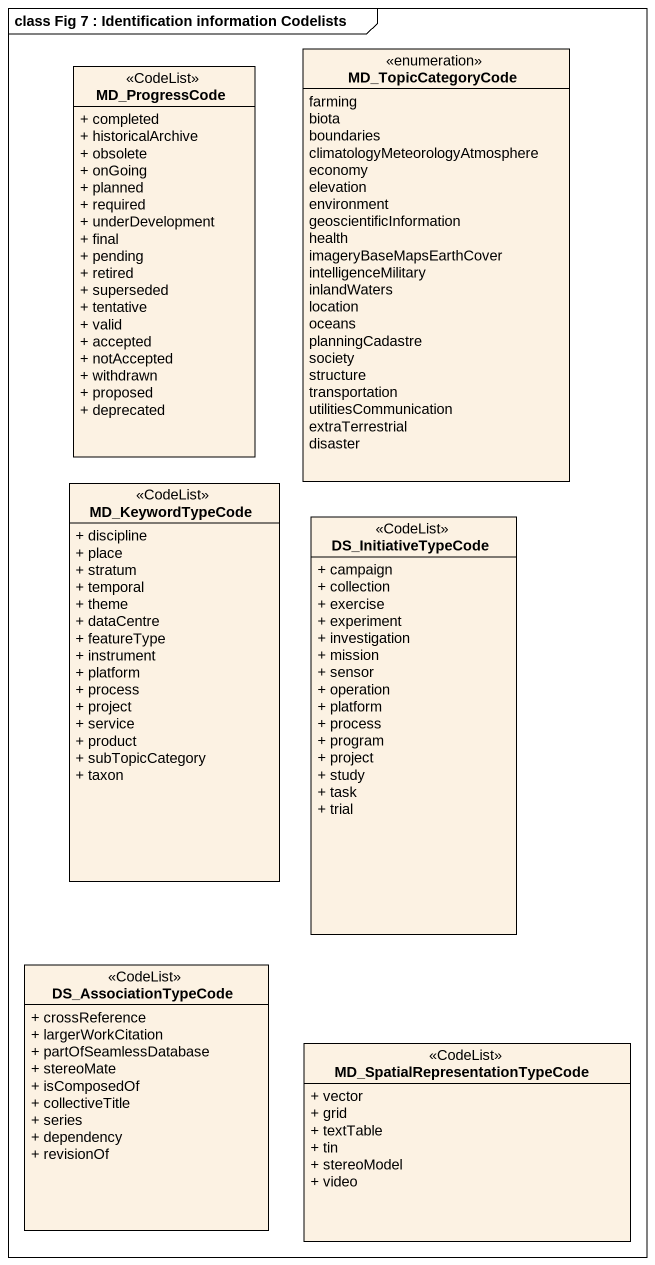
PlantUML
@startuml
mainframe class Fig 7 : Identification information Codelists
hide circle
hide empty members
skinparam classAttributeIconSize 0
class MD_ProgressCode <<CodeList>> {
  + completed
  + historicalArchive
  + obsolete
  + onGoing
  + planned
  + required
  + underDevelopment
  + final
  + pending
  + retired
  + superseded
  + tentative
  + valid
  + accepted
  + notAccepted
  + withdrawn
  + proposed
  + deprecated
}
enum MD_TopicCategoryCode {
  farming
  biota
  boundaries
  climatologyMeteorologyAtmosphere
  economy
  elevation
  environment
  geoscientificInformation
  health
  imageryBaseMapsEarthCover
  intelligenceMilitary
  inlandWaters
  location
  oceans
  planningCadastre
  society
  structure
  transportation
  utilitiesCommunication
  extraTerrestrial
  disaster
}
class MD_KeywordTypeCode <<CodeList>> {
  + discipline
  + place
  + stratum
  + temporal
  + theme
  + dataCentre
  + featureType
  + instrument
  + platform
  + process
  + project
  + service
  + product
  + subTopicCategory
  + taxon
}
class DS_InitiativeTypeCode <<CodeList>> {
  + campaign
  + collection
  + exercise
  + experiment
  + investigation
  + mission
  + sensor
  + operation
  + platform
  + process
  + program
  + project
  + study
  + task
  + trial
}
class DS_AssociationTypeCode <<CodeList>> {
  + crossReference
  + largerWorkCitation
  + partOfSeamlessDatabase
  + stereoMate
  + isComposedOf
  + collectiveTitle
  + series
  + dependency
  + revisionOf
}
class "MD_SpatialRepresentationTypeCode" as MD_SpatialRepresentationType <<CodeList>> {
  + vector
  + grid
  + textTable
  + tin
  + stereoModel
  + video
}
@enduml
